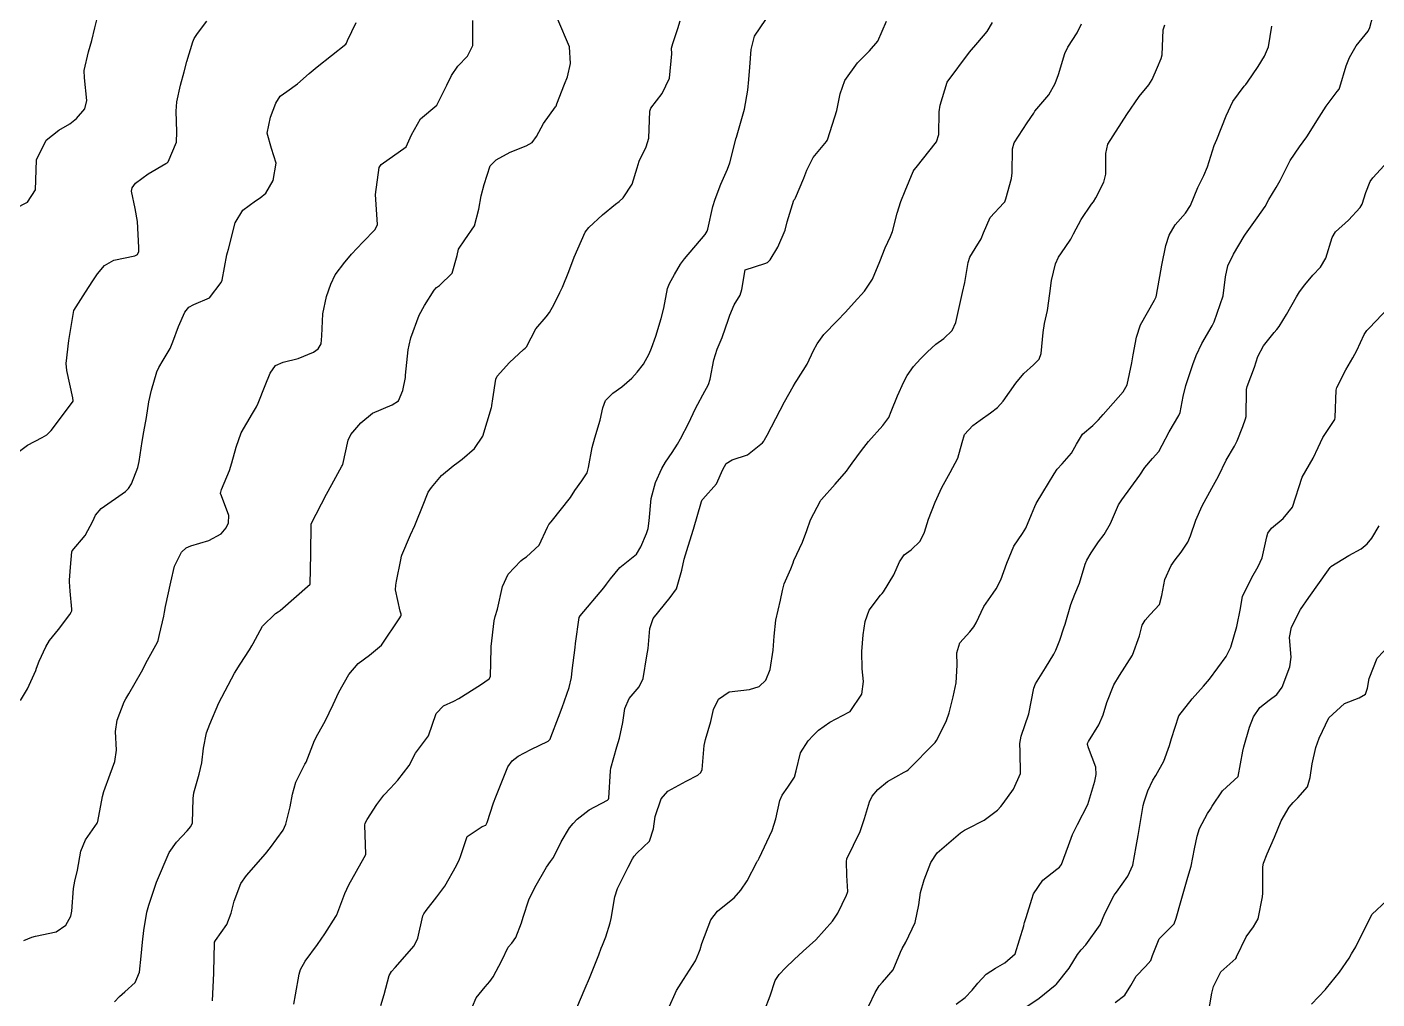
# Model space of a CAD drawing. Header units: metres. Extents: x 318500 to 325275, y 7408834 to 7428799.
# Drawn here: x 321804.4 to 321894.4, y 7416112 to 7416176.7 of the extents above; entities that cross this region are included whole.
import ezdxf

# ---------------------------------------------------------------- set-up
doc = ezdxf.new("R2010")
doc.units = ezdxf.units.M
doc.header["$MEASUREMENT"] = 0
doc.layers.add('Curvas de Nivel 1m', color=11, linetype='Continuous')
doc.layers.add('Curvas de Nivel 5m', color=15, linetype='Continuous')

msp = doc.modelspace()

# ---------------------------------------------------------------- linework, layer by layer
at = {"layer": 'Curvas de Nivel 1m', "flags": 128}
for points, elevation in [([(321860.484, 7416111.529), (321860.91, 7416112.42), (321861.167, 7416112.856), (321861.4, 7416113.103), (321862.102, 7416113.923), (321862.59, 7416115.094), (321862.701, 7416115.344), (321862.957, 7416115.756), (321863.581, 7416117.081), (321863.814, 7416118.251), (321863.938, 7416119.076), (321864.172, 7416119.913), (321864.618, 7416121.066), (321865.036, 7416121.706), (321866.589, 7416123.037), (321866.865, 7416123.221), (321867.054, 7416123.317), (321868.184, 7416123.898), (321869.073, 7416124.547), (321869.289, 7416124.795), (321869.438, 7416125.005), (321870.129, 7416125.96), (321870.594, 7416126.988), (321870.568, 7416128.432), (321870.56, 7416128.989), (321870.65, 7416129.475), (321871.16, 7416130.98), (321871.478, 7416132.684), (321871.595, 7416132.974), (321872.271, 7416134.035), (321872.818, 7416134.956), (321872.953, 7416135.215), (321873.224, 7416135.885), (321873.492, 7416136.692), (321873.569, 7416136.947), (321873.95, 7416138.253), (321874.219, 7416138.941), (321874.527, 7416139.688), (321874.903, 7416140.934), (321875.014, 7416141.213), (321875.302, 7416141.701), (321875.806, 7416142.429), (321876.174, 7416142.917), (321876.594, 7416143.648), (321877.132, 7416144.903), (321877.353, 7416145.237), (321878.553, 7416146.882), (321878.875, 7416147.38), (321879.387, 7416147.978), (321879.815, 7416148.445), (321880.051, 7416148.863), (321880.507, 7416149.766), (321881.163, 7416150.853), (321881.24, 7416151.044), (321881.443, 7416152.118), (321881.615, 7416152.848), (321882.076, 7416154.236), (321882.306, 7416154.838), (321882.69, 7416155.634), (321883.377, 7416156.822), (321883.513, 7416157.078), (321884.102, 7416158.811), (321884.27, 7416160.088), (321884.412, 7416160.807), (321884.789, 7416161.585), (321885.506, 7416162.791), (321885.591, 7416162.921), (321886.381, 7416164.004), (321886.903, 7416164.777), (321887.162, 7416165.229), (321887.629, 7416166.024), (321887.912, 7416166.49), (321888.047, 7416166.764), (321888.578, 7416167.835), (321889.2, 7416168.747), (321889.677, 7416169.408), (321890.495, 7416170.728), (321890.962, 7416171.46), (321891.716, 7416172.422), (321891.832, 7416172.595), (321891.874, 7416172.708), (321892.308, 7416174.138), (321892.533, 7416174.702), (321892.976, 7416175.48), (321893.768, 7416176.444), (321893.892, 7416176.688), (321894.276, 7416178.2)], 752), ([(321803.373, 7416148.083), (321804.4, 7416148.86), (321805.393, 7416149.372), (321805.689, 7416149.562), (321805.977, 7416149.851), (321807.419, 7416151.73), (321807.455, 7416151.794), (321807.457, 7416151.83), (321807.423, 7416152.018), (321807.023, 7416153.836), (321806.994, 7416154.3), (321807.158, 7416155.835), (321807.5, 7416157.83), (321808.27, 7416159.071), (321808.756, 7416159.818), (321809.073, 7416160.278), (321809.545, 7416160.83), (321810.163, 7416161.189), (321811.556, 7416161.483), (321811.753, 7416161.581), (321811.826, 7416161.776), (321811.835, 7416162.048), (321811.745, 7416163.778), (321811.593, 7416164.641), (321811.35, 7416165.784), (321811.384, 7416166.012), (321811.618, 7416166.314), (321812.454, 7416166.941), (321813.638, 7416167.637), (321813.709, 7416167.679), (321813.783, 7416167.749), (321814.333, 7416169.064), (321814.371, 7416169.743), (321814.309, 7416171.115), (321814.357, 7416171.743), (321814.605, 7416172.843), (321814.846, 7416173.739), (321815.031, 7416174.433), (321815.425, 7416175.733), (321815.526, 7416175.949), (321815.748, 7416176.284), (321816.373, 7416177.108)], 741), ([(321804.168, 7416115.868), (321804.702, 7416116.104), (321804.945, 7416116.167), (321806.331, 7416116.458), (321806.956, 7416116.895), (321807.296, 7416117.494), (321807.361, 7416117.824), (321807.47, 7416119.345), (321807.564, 7416119.822), (321807.74, 7416120.552), (321807.962, 7416121.816), (321808.271, 7416122.571), (321809.048, 7416123.686), (321809.086, 7416123.763), (321809.098, 7416123.8), (321809.414, 7416125.457), (321809.508, 7416125.796), (321809.926, 7416126.958), (321810.238, 7416127.789), (321810.347, 7416128.552), (321810.287, 7416129.788), (321810.384, 7416130.545), (321810.862, 7416131.783), (321810.967, 7416131.977), (321811.165, 7416132.297), (321812.011, 7416133.768), (321812.402, 7416134.551), (321813.069, 7416135.752), (321813.11, 7416135.853), (321813.218, 7416136.267), (321813.492, 7416137.49), (321813.535, 7416137.746), (321813.61, 7416138.113), (321813.955, 7416139.743), (321814.201, 7416140.816), (321814.667, 7416141.736), (321814.995, 7416142.032), (321815.297, 7416142.173), (321816.502, 7416142.512), (321817.309, 7416142.96), (321817.653, 7416143.356), (321817.797, 7416143.693), (321817.828, 7416144.195), (321817.338, 7416145.499), (321817.279, 7416145.641), (321817.282, 7416145.701), (321817.291, 7416145.75), (321817.343, 7416145.913), (321817.864, 7416147.191), (321818.037, 7416147.69), (321818.327, 7416148.745), (321818.663, 7416149.681), (321819.413, 7416150.987), (321819.666, 7416151.419), (321819.779, 7416151.666), (321820.246, 7416152.854), (321820.58, 7416153.659), (321820.943, 7416154.169), (321821.461, 7416154.392), (321822.45, 7416154.65), (321823.472, 7416155.074), (321823.792, 7416155.298), (321823.984, 7416155.612), (321824.033, 7416156.159), (321824.086, 7416157.611), (321824.349, 7416158.776), (321824.633, 7416159.603), (321824.917, 7416160.222), (321825.552, 7416161.049), (321825.801, 7416161.343), (321826.004, 7416161.586), (321826.76, 7416162.386), (321827.577, 7416163.233), (321827.736, 7416163.568), (321827.61, 7416165.57), (321827.844, 7416167.36), (321827.974, 7416167.565), (321829.652, 7416168.747), (321830.007, 7416169.535), (321830.601, 7416170.602), (321831.69, 7416171.51), (321832.371, 7416172.842), (321832.679, 7416173.5), (321833.099, 7416174.124), (321833.733, 7416174.792), (321834.103, 7416175.485), (321834.096, 7416177.154)], 743), ([(321810.201, 7416111.787), (321810.534, 7416112.145), (321810.9, 7416112.45), (321811.596, 7416113.084), (321811.87, 7416113.766), (321811.995, 7416114.829), (321812.068, 7416115.763), (321812.163, 7416116.551), (321812.371, 7416117.759), (321812.498, 7416118.237), (321813, 7416119.75), (321813.863, 7416121.737), (321814.346, 7416122.414), (321815.042, 7416123.172), (321815.297, 7416123.466), (321815.416, 7416123.716), (321815.448, 7416125.343), (321815.488, 7416125.716), (321815.847, 7416126.957), (321816.033, 7416127.711), (321816.145, 7416128.679), (321816.343, 7416129.708), (321816.559, 7416130.286), (321817.16, 7416131.7), (321818.204, 7416133.685), (321818.582, 7416134.286), (321819.203, 7416135.236), (321819.369, 7416135.507), (321819.447, 7416135.666), (321820.079, 7416136.805), (321820.947, 7416137.653), (321821.128, 7416137.764), (321821.242, 7416137.846), (321823.26, 7416139.62), (321823.29, 7416141.62), (321823.32, 7416143.62), (321824.338, 7416145.605), (321824.697, 7416146.252), (321825.368, 7416147.464), (321825.412, 7416147.547), (321825.424, 7416147.589), (321825.778, 7416149.202), (321825.967, 7416149.584), (321826.636, 7416150.349), (321827.414, 7416150.993), (321828.727, 7416151.55), (321829.141, 7416151.828), (321829.434, 7416152.504), (321829.6, 7416153.385), (321829.616, 7416153.538), (321829.789, 7416155.221), (321829.841, 7416155.535), (321829.969, 7416156.017), (321830.526, 7416157.525), (321830.864, 7416158.165), (321831.525, 7416159.187), (321831.674, 7416159.362), (321831.883, 7416159.506), (321832.715, 7416160.326), (321833.046, 7416161.495), (321833.14, 7416161.919), (321833.571, 7416162.542), (321834.206, 7416163.481), (321834.489, 7416164.584), (321834.655, 7416165.474), (321834.858, 7416166.235), (321835.257, 7416167.466), (321835.644, 7416167.878), (321836.585, 7416168.382), (321837.654, 7416168.814), (321838.047, 7416169.035), (321838.335, 7416169.423), (321838.8, 7416170.292), (321839.608, 7416171.411), (321839.641, 7416171.46), (321839.693, 7416171.618), (321840.203, 7416172.912), (321840.404, 7416173.4), (321840.615, 7416174.283), (321840.541, 7416175.398), (321839.767, 7416177.215)], 744), ([(321822.172, 7416111.627), (321822.279, 7416112.247), (321822.524, 7416113.624), (321822.604, 7416113.942), (321822.929, 7416114.494), (321823.75, 7416115.608), (321824.238, 7416116.313), (321824.968, 7416117.471), (321825.015, 7416117.543), (321825.035, 7416117.589), (321825.562, 7416119.011), (321825.828, 7416119.578), (321826.862, 7416121.406), (321826.948, 7416121.561), (321826.959, 7416121.623), (321826.894, 7416123.562), (321826.925, 7416123.689), (321827.056, 7416123.939), (321827.694, 7416124.931), (321828.166, 7416125.549), (321828.598, 7416126.032), (321829.09, 7416126.548), (321829.847, 7416127.529), (321830.279, 7416128.356), (321831.13, 7416129.51), (321831.651, 7416131.004), (321832.132, 7416131.5), (321832.836, 7416131.821), (321833.165, 7416131.985), (321834.605, 7416132.899), (321835.178, 7416133.294), (321835.264, 7416133.459), (321835.312, 7416135.355), (321835.314, 7416135.458), (321835.521, 7416137.171), (321835.586, 7416137.455), (321835.745, 7416137.952), (321836.082, 7416139.448), (321836.447, 7416140.268), (321837.286, 7416141.163), (321837.437, 7416141.279), (321837.661, 7416141.426), (321838.509, 7416142.211), (321839.06, 7416143.413), (321839.154, 7416143.58), (321839.324, 7416143.771), (321840.597, 7416145.391), (321840.89, 7416145.844), (321841.357, 7416146.496), (321841.704, 7416147.036), (321841.802, 7416147.374), (321842.052, 7416148.709), (321842.223, 7416149.368), (321842.588, 7416150.538), (321842.766, 7416151.36), (321842.93, 7416151.855), (321843.435, 7416152.324), (321844.028, 7416152.757), (321844.681, 7416153.338), (321845.052, 7416153.738), (321845.464, 7416154.26), (321845.851, 7416154.948), (321846.014, 7416155.322), (321846.3, 7416156.13), (321846.657, 7416157.313), (321846.817, 7416158.004), (321847.066, 7416159.307), (321847.193, 7416159.647), (321847.544, 7416160.241), (321847.931, 7416160.917), (321848.195, 7416161.29), (321849.576, 7416162.906), (321849.716, 7416163.131), (321849.76, 7416163.268), (321850.096, 7416164.772), (321850.247, 7416165.264), (321850.631, 7416166.254), (321851.077, 7416167.256), (321851.231, 7416167.667), (321851.621, 7416169.25), (321851.627, 7416169.284), (321851.662, 7416169.39), (321852.211, 7416171.242), (321852.427, 7416172.521), (321852.485, 7416173.239), (321852.549, 7416174.058), (321852.642, 7416175.236), (321852.864, 7416176.123), (321853.63, 7416177.222)], 746), ([(321827.968, 7416111.549), (321828.177, 7416112.271), (321828.51, 7416113.544), (321828.663, 7416113.802), (321828.925, 7416114.078), (321830.188, 7416115.521), (321830.436, 7416116.03), (321830.765, 7416117.513), (321830.825, 7416117.659), (321830.976, 7416117.88), (321831.704, 7416118.785), (321832.221, 7416119.492), (321833.014, 7416120.872), (321833.212, 7416121.284), (321833.271, 7416121.477), (321833.718, 7416122.795), (321834.706, 7416123.463), (321834.951, 7416123.562), (321835.054, 7416123.736), (321835.482, 7416125.046), (321835.63, 7416125.452), (321835.972, 7416126.329), (321836.42, 7416127.44), (321836.71, 7416127.832), (321837.111, 7416128.157), (321837.952, 7416128.587), (321839.126, 7416129.155), (321839.244, 7416129.293), (321839.295, 7416129.408), (321839.796, 7416130.754), (321840.045, 7416131.397), (321840.507, 7416132.724), (321840.664, 7416133.388), (321840.72, 7416133.855), (321840.905, 7416135.385), (321840.94, 7416135.658), (321841.184, 7416137.381), (321841.241, 7416137.496), (321842.815, 7416139.357), (321843.011, 7416139.606), (321843.269, 7416139.975), (321843.894, 7416140.73), (321844.67, 7416141.336), (321845.008, 7416141.619), (321845.302, 7416142.107), (321845.662, 7416142.978), (321845.77, 7416143.323), (321845.839, 7416143.836), (321845.985, 7416145.32), (321846.279, 7416146.393), (321846.697, 7416147.31), (321846.938, 7416147.746), (321847.386, 7416148.385), (321847.747, 7416148.942), (321847.932, 7416149.292), (321848.481, 7416150.354), (321848.922, 7416151.277), (321849.091, 7416151.609), (321849.434, 7416152.217), (321849.794, 7416152.917), (321849.91, 7416153.265), (321850.168, 7416154.564), (321850.391, 7416155.261), (321850.709, 7416156.036), (321851.127, 7416157.254), (321851.218, 7416157.539), (321851.515, 7416158.226), (321851.911, 7416158.858), (321852.034, 7416159.242), (321852.238, 7416160.551), (321853.556, 7416160.976), (321853.738, 7416161.036), (321853.905, 7416161.215), (321854.432, 7416162.07), (321854.919, 7416163.2), (321855.042, 7416163.745), (321855.48, 7416165.192), (321855.547, 7416165.255), (321855.612, 7416165.339), (321856.16, 7416166.657), (321856.361, 7416167.183), (321856.784, 7416168.043), (321857.659, 7416169.093), (321857.718, 7416169.169), (321857.76, 7416169.267), (321858.351, 7416171.16), (321858.582, 7416172.281), (321858.891, 7416173.152), (321859.732, 7416174.336), (321860.534, 7416175.128), (321861.083, 7416175.787), (321861.661, 7416177.112)], 747), ([(321803.933, 7416131.872), (321804.401, 7416132.634), (321804.961, 7416133.862), (321805.018, 7416134.026), (321805.189, 7416134.482), (321805.626, 7416135.432), (321805.884, 7416135.85), (321806.478, 7416136.584), (321807.236, 7416137.587), (321807.33, 7416137.738), (321807.361, 7416137.828), (321807.367, 7416137.954), (321807.253, 7416139.147), (321807.202, 7416139.773), (321807.204, 7416139.831), (321807.209, 7416139.882), (321807.274, 7416140.75), (321807.361, 7416141.757), (321807.395, 7416141.828), (321808.259, 7416142.863), (321808.775, 7416143.815), (321808.942, 7416144.196), (321809.328, 7416144.658), (321810.94, 7416145.786), (321811.151, 7416145.975), (321811.348, 7416146.299), (321811.756, 7416147.383), (321811.854, 7416147.773), (321812.051, 7416149.109), (321812.17, 7416149.768), (321812.353, 7416150.709), (321812.506, 7416151.764), (321812.668, 7416152.525), (321813.022, 7416153.756), (321813.158, 7416154.051), (321813.462, 7416154.523), (321813.915, 7416155.304), (321814.092, 7416155.744), (321814.467, 7416156.764), (321814.901, 7416157.736), (321815.175, 7416158.063), (321815.508, 7416158.232), (321816.541, 7416158.689), (321817.325, 7416159.703), (321817.376, 7416159.859), (321817.545, 7416160.713), (321817.707, 7416161.548), (321817.739, 7416161.697), (321817.799, 7416161.933), (321818.25, 7416163.69), (321818.753, 7416164.523), (321819.602, 7416165.151), (321819.928, 7416165.344), (321820.291, 7416165.663), (321820.783, 7416166.498), (321820.982, 7416167.657), (321820.674, 7416168.636), (321820.375, 7416169.663), (321820.611, 7416170.725), (321820.972, 7416171.657), (321821.241, 7416172.11), (321821.702, 7416172.431), (321822.414, 7416172.935), (321823.181, 7416173.628), (321823.724, 7416174.067), (321825.635, 7416175.592), (321825.681, 7416175.651), (321825.743, 7416175.823), (321826.325, 7416177.021)], 742), ([(321834.062, 7416111.468), (321834.306, 7416112.058), (321834.91, 7416112.794), (321835.226, 7416113.145), (321835.444, 7416113.452), (321836.029, 7416114.542), (321836.442, 7416115.437), (321836.683, 7416115.695), (321836.95, 7416116.071), (321837.328, 7416117.061), (321837.439, 7416117.423), (321837.828, 7416118.577), (321838.232, 7416119.412), (321839.014, 7416120.766), (321839.28, 7416121.135), (321839.464, 7416121.396), (321839.975, 7416122.451), (321840.529, 7416123.385), (321840.774, 7416123.663), (321841.058, 7416123.947), (321841.848, 7416124.589), (321843.078, 7416125.213), (321843.144, 7416125.284), (321843.159, 7416125.349), (321843.261, 7416127.186), (321843.288, 7416127.348), (321843.702, 7416128.764), (321843.875, 7416129.343), (321844.085, 7416130.402), (321844.217, 7416131.339), (321844.504, 7416131.999), (321845.174, 7416132.763), (321845.452, 7416133.326), (321845.697, 7416134.828), (321845.771, 7416135.322), (321845.902, 7416136.648), (321846.116, 7416137.317), (321847.254, 7416138.724), (321847.666, 7416139.294), (321848.021, 7416140.547), (321848.17, 7416141.287), (321848.446, 7416142.139), (321848.805, 7416143.278), (321849.338, 7416145.108), (321849.386, 7416145.223), (321849.434, 7416145.269), (321850.326, 7416146.29), (321850.751, 7416147.256), (321850.978, 7416147.652), (321851.38, 7416147.902), (321852.401, 7416148.218), (321853.397, 7416149.022), (321853.482, 7416149.135), (321853.54, 7416149.218), (321853.715, 7416149.527), (321854.583, 7416151.203), (321854.877, 7416151.749), (321855.444, 7416152.772), (321855.592, 7416153.045), (321855.689, 7416153.188), (321856.385, 7416154.262), (321856.806, 7416155.177), (321857.036, 7416155.623), (321857.491, 7416156.236), (321858.368, 7416157.157), (321858.935, 7416157.723), (321859.518, 7416158.372), (321860.195, 7416159.13), (321860.743, 7416159.921), (321861.224, 7416161.115), (321861.569, 7416162.004), (321861.924, 7416162.759), (321862.056, 7416163.105), (321862.385, 7416164.319), (321862.63, 7416165.1), (321862.907, 7416165.811), (321863.441, 7416167.092), (321863.516, 7416167.216), (321863.643, 7416167.356), (321864.997, 7416169.07), (321865.164, 7416169.571), (321865.182, 7416171.068), (321865.244, 7416171.52), (321865.72, 7416173.06), (321867.198, 7416175.038), (321867.757, 7416175.691), (321868.366, 7416176.422), (321868.737, 7416177.02)], 748), ([(321841.027, 7416111.378), (321841.582, 7416112.698), (321841.865, 7416113.366), (321842.494, 7416114.915), (321842.652, 7416115.354), (321842.729, 7416115.567), (321842.952, 7416116.118), (321843.253, 7416117.059), (321843.313, 7416117.345), (321843.556, 7416118.777), (321843.734, 7416119.339), (321844.446, 7416120.76), (321844.741, 7416121.324), (321844.842, 7416121.503), (321845.026, 7416121.702), (321845.859, 7416122.496), (321846.14, 7416123.314), (321846.242, 7416124.132), (321846.65, 7416125.306), (321847.085, 7416125.817), (321848.304, 7416126.494), (321849.096, 7416126.878), (321849.299, 7416127.067), (321849.386, 7416127.267), (321849.521, 7416128.869), (321849.606, 7416129.265), (321849.952, 7416130.458), (321850.127, 7416131.26), (321850.478, 7416131.946), (321851.172, 7416132.43), (321852.537, 7416132.592), (321853.176, 7416132.801), (321853.634, 7416133.213), (321853.909, 7416133.927), (321854.112, 7416135.206), (321854.172, 7416136.154), (321854.28, 7416137.204), (321854.595, 7416138.541), (321854.729, 7416139.198), (321854.838, 7416139.625), (321855.282, 7416140.642), (321855.438, 7416141.039), (321855.495, 7416141.188), (321856.073, 7416142.418), (321856.367, 7416143.18), (321856.601, 7416143.904), (321857.263, 7416145.171), (321857.298, 7416145.213), (321857.341, 7416145.256), (321858.245, 7416146.269), (321859.01, 7416147.145), (321859.165, 7416147.352), (321859.378, 7416147.661), (321860.007, 7416148.514), (321860.478, 7416149.124), (321861.416, 7416150.18), (321861.816, 7416150.714), (321861.981, 7416151.104), (321862.395, 7416152.145), (321862.831, 7416153.096), (321863.044, 7416153.507), (321863.465, 7416154.109), (321863.933, 7416154.624), (321864.393, 7416155.076), (321864.966, 7416155.589), (321865.494, 7416155.982), (321866.047, 7416156.506), (321866.298, 7416157.048), (321866.513, 7416158.038), (321866.73, 7416159.042), (321866.883, 7416159.697), (321867.111, 7416161.037), (321867.218, 7416161.383), (321867.574, 7416161.97), (321867.985, 7416162.625), (321868.126, 7416163.025), (321868.582, 7416164.038), (321869.493, 7416165.011), (321869.549, 7416165.073), (321869.614, 7416165.275), (321869.998, 7416166.641), (321870.047, 7416167.004), (321870.061, 7416168.607), (321870.168, 7416169.003), (321871.04, 7416170.346), (321871.478, 7416170.983), (321871.563, 7416171.111), (321871.694, 7416171.272), (321872.478, 7416172.199), (321872.91, 7416172.962), (321873.131, 7416173.557), (321873.552, 7416174.953), (321873.754, 7416175.372), (321874.378, 7416176.33), (321874.673, 7416176.941)], 749), ([(321853.543, 7416111.21), (321853.911, 7416112.198), (321854.249, 7416113.2), (321854.512, 7416113.61), (321854.933, 7416114.045), (321855.513, 7416114.609), (321856.118, 7416115.172), (321856.958, 7416115.929), (321858.077, 7416117.153), (321858.424, 7416117.702), (321858.996, 7416118.903), (321859.069, 7416119.069), (321859.081, 7416119.139), (321859.016, 7416120.196), (321858.991, 7416121.141), (321859.032, 7416121.316), (321859.902, 7416123.127), (321860.193, 7416123.993), (321860.524, 7416125.118), (321860.716, 7416125.486), (321861.092, 7416125.922), (321861.734, 7416126.47), (321862.839, 7416127.093), (321863.021, 7416127.181), (321863.112, 7416127.251), (321864.908, 7416129.063), (321865.004, 7416129.189), (321865.136, 7416129.446), (321865.67, 7416130.535), (321865.837, 7416131.05), (321866.115, 7416132.107), (321866.305, 7416133.043), (321866.366, 7416134.207), (321866.35, 7416135.043), (321866.562, 7416135.698), (321867.231, 7416136.442), (321867.498, 7416136.765), (321867.642, 7416137.026), (321868.164, 7416138.113), (321868.766, 7416139.015), (321868.976, 7416139.31), (321869.279, 7416139.897), (321869.689, 7416141.004), (321870.159, 7416142.145), (321870.722, 7416142.989), (321870.96, 7416143.351), (321871.339, 7416144.261), (321871.547, 7416144.777), (321871.653, 7416144.975), (321872.094, 7416145.706), (321872.836, 7416146.958), (321873.051, 7416147.279), (321873.38, 7416147.626), (321874, 7416148.334), (321874.324, 7416148.941), (321874.736, 7416149.611), (321875.419, 7416150.183), (321875.8, 7416150.549), (321876.102, 7416150.92), (321877.445, 7416152.417), (321877.71, 7416152.896), (321878.01, 7416154.354), (321878.109, 7416154.891), (321878.321, 7416156.064), (321878.599, 7416156.884), (321879.526, 7416158.518), (321879.64, 7416158.757), (321879.67, 7416158.869), (321879.949, 7416160.472), (321880.02, 7416160.865), (321880.276, 7416162.166), (321880.498, 7416162.861), (321880.909, 7416163.544), (321881.605, 7416164.32), (321881.919, 7416164.845), (321882.424, 7416166.042), (321882.824, 7416166.832), (321883.069, 7416167.409), (321883.512, 7416168.822), (321883.674, 7416169.227), (321884.306, 7416170.811), (321884.745, 7416171.764), (321885.508, 7416172.793), (321885.61, 7416172.904), (321885.724, 7416173.044), (321886.435, 7416174.088), (321886.867, 7416174.779), (321887.126, 7416175.407), (321887.351, 7416176.774)], 751), ([(321866.308, 7416111.63), (321866.906, 7416112.075), (321867.376, 7416112.562), (321867.756, 7416113.022), (321868.321, 7416113.625), (321868.935, 7416114.034), (321869.557, 7416114.384), (321870.236, 7416114.991), (321870.831, 7416116.844), (321870.849, 7416116.982), (321870.876, 7416117.077), (321870.976, 7416117.404), (321871.348, 7416118.621), (321871.463, 7416118.973), (321872.083, 7416119.895), (321873.025, 7416120.616), (321873.206, 7416120.77), (321873.323, 7416120.947), (321873.787, 7416122.198), (321874.068, 7416122.94), (321874.389, 7416123.608), (321875.08, 7416124.93), (321875.544, 7416126.483), (321875.64, 7416126.922), (321875.623, 7416127.431), (321875.128, 7416128.715), (321875.064, 7416128.931), (321875.066, 7416128.996), (321875.133, 7416129.124), (321875.825, 7416130.245), (321876.113, 7416130.916), (321876.36, 7416131.724), (321876.818, 7416132.906), (321877.196, 7416133.518), (321878.059, 7416134.887), (321878.525, 7416136.176), (321878.714, 7416136.878), (321878.901, 7416137.219), (321879.251, 7416137.588), (321879.872, 7416138.253), (321880.026, 7416138.862), (321880.227, 7416139.914), (321880.649, 7416140.856), (321880.911, 7416141.238), (321881.303, 7416141.735), (321881.747, 7416142.41), (321881.927, 7416142.841), (321882.287, 7416143.884), (321882.703, 7416144.83), (321883.362, 7416146.013), (321883.788, 7416146.814), (321884.314, 7416147.879), (321884.854, 7416148.798), (321885.043, 7416149.158), (321885.42, 7416150.112), (321885.602, 7416150.614), (321885.638, 7416150.788), (321885.662, 7416152.573), (321885.708, 7416152.787), (321886.188, 7416154.064), (321886.426, 7416154.781), (321886.79, 7416155.477), (321887.504, 7416156.378), (321887.691, 7416156.583), (321887.836, 7416156.765), (321888.326, 7416157.566), (321889.006, 7416158.748), (321889.201, 7416159.079), (321889.542, 7416159.556), (321890.09, 7416160.194), (321890.587, 7416160.725), (321890.951, 7416161.337), (321891.373, 7416162.713), (321891.594, 7416163.074), (321892.451, 7416163.852), (321893.242, 7416164.694), (321893.377, 7416164.929), (321893.625, 7416165.69), (321893.899, 7416166.424), (321894.084, 7416166.683), (321894.832, 7416167.492)], 753), ([(321870.896, 7416111.384), (321871.835, 7416112.037), (321872.919, 7416112.907), (321872.944, 7416112.925), (321872.965, 7416112.95), (321873.842, 7416114.035), (321874.394, 7416114.936), (321874.635, 7416115.252), (321874.956, 7416115.576), (321875.901, 7416116.916), (321876.219, 7416117.674), (321876.833, 7416118.903), (321876.912, 7416118.99), (321877.003, 7416119.096), (321877.749, 7416120.159), (321878.078, 7416120.884), (321878.308, 7416122.146), (321878.433, 7416122.879), (321878.531, 7416123.405), (321878.776, 7416124.875), (321878.836, 7416125.122), (321879.094, 7416125.835), (321879.426, 7416126.546), (321879.609, 7416126.865), (321880.156, 7416127.824), (321880.539, 7416128.856), (321880.661, 7416129.331), (321881.16, 7416130.85), (321882.042, 7416131.972), (321882.801, 7416132.826), (321883.195, 7416133.276), (321884.311, 7416134.803), (321884.613, 7416135.405), (321885.02, 7416136.793), (321885.258, 7416137.995), (321885.376, 7416138.682), (321885.406, 7416138.789), (321886.019, 7416140.047), (321886.44, 7416140.779), (321886.704, 7416141.371), (321887.011, 7416142.773), (321887.083, 7416143.013), (321887.329, 7416143.337), (321888.11, 7416143.987), (321888.72, 7416144.749), (321889.37, 7416146.74), (321890.107, 7416148.012), (321890.432, 7416148.725), (321890.744, 7416149.386), (321891.425, 7416150.374), (321891.558, 7416150.578), (321891.579, 7416150.709), (321891.631, 7416152.525), (321891.677, 7416152.708), (321892.283, 7416153.887), (321892.742, 7416154.697), (321893.007, 7416155.175), (321893.503, 7416156.237), (321893.68, 7416156.514), (321893.864, 7416156.685), (321895.528, 7416158.437)], 754), ([(321883.095, 7416110.817), (321883.355, 7416112.372), (321883.457, 7416112.812), (321883.946, 7416113.794), (321884.948, 7416114.675), (321884.992, 7416114.747), (321885.006, 7416114.789), (321885.63, 7416116.117), (321886.139, 7416116.778), (321886.439, 7416117.314), (321886.722, 7416118.773), (321886.742, 7416119.035), (321886.751, 7416120.773), (321886.788, 7416121.017), (321887.039, 7416121.657), (321887.537, 7416122.763), (321887.977, 7416123.845), (321888.505, 7416124.749), (321888.771, 7416125.059), (321889.09, 7416125.385), (321889.724, 7416126.107), (321889.91, 7416126.728), (321890.04, 7416127.647), (321890.292, 7416128.723), (321890.506, 7416129.353), (321891.16, 7416130.71), (321892.203, 7416131.671), (321893.18, 7416132.046), (321893.592, 7416132.276), (321893.734, 7416132.682), (321893.835, 7416133.319), (321894.361, 7416134.673), (321895.224, 7416135.563)], 756), ([(321890.001, 7416111.626), (321890.919, 7416112.611), (321890.963, 7416112.666), (321890.992, 7416112.709), (321891.871, 7416113.765), (321892.496, 7416114.695), (321892.67, 7416114.976), (321892.958, 7416115.448), (321893.545, 7416116.681), (321894.036, 7416117.623), (321894.998, 7416118.517)], 757)]:
    msp.add_lwpolyline(points, dxfattribs=dict(at, elevation=elevation))
at = {"layer": 'Curvas de Nivel 5m', "flags": 128}
for points, elevation in [([(321803.591, 7416164.624), (321804.421, 7416165.054), (321804.954, 7416165.87), (321804.967, 7416166.522), (321805.001, 7416167.87), (321805.653, 7416169.178), (321806.493, 7416169.848), (321807.224, 7416170.28), (321807.672, 7416170.623), (321808.232, 7416171.274), (321808.376, 7416171.823), (321808.204, 7416173.334), (321808.195, 7416173.825), (321808.479, 7416175.076), (321808.706, 7416175.82), (321808.905, 7416176.666), (321809.191, 7416177.816)], 740), ([(321816.737, 7416111.856), (321816.83, 7416113.701), (321816.831, 7416113.791), (321816.868, 7416115.701), (321816.882, 7416115.76), (321816.943, 7416115.87), (321817.7, 7416116.948), (321817.99, 7416117.685), (321818.179, 7416118.485), (321818.624, 7416119.676), (321819.005, 7416120.215), (321820.276, 7416121.651), (321820.599, 7416122.074), (321821.035, 7416122.644), (321821.459, 7416123.221), (321821.62, 7416123.634), (321821.914, 7416124.785), (321822.085, 7416125.63), (321822.288, 7416126.428), (321822.901, 7416127.622), (321822.976, 7416127.747), (321823.106, 7416128.051), (321823.55, 7416129.187), (321823.759, 7416129.611), (321824.255, 7416130.492), (321824.78, 7416131.596), (321825.168, 7416132.421), (321825.836, 7416133.583), (321826.45, 7416134.318), (321827.2, 7416134.878), (321828.015, 7416135.558), (321829.237, 7416137.361), (321829.299, 7416137.48), (321829.316, 7416137.539), (321829.307, 7416137.605), (321829.243, 7416137.822), (321828.941, 7416139.228), (321828.96, 7416139.545), (321829.002, 7416139.806), (321829.285, 7416141.227), (321829.35, 7416141.478), (321829.369, 7416141.539), (321829.941, 7416142.9), (321830.218, 7416143.527), (321830.834, 7416145.016), (321831.023, 7416145.515), (321831.127, 7416145.729), (321831.348, 7416146.055), (321832.016, 7416146.848), (321832.78, 7416147.496), (321833.127, 7416147.739), (321833.377, 7416147.93), (321834.209, 7416148.657), (321834.769, 7416149.469), (321835.336, 7416151.378), (321835.354, 7416151.461), (321835.369, 7416151.513), (321835.427, 7416151.959), (321835.633, 7416153.271), (321835.714, 7416153.456), (321836.535, 7416154.373), (321837.477, 7416155.233), (321837.583, 7416155.324), (321837.668, 7416155.428), (321838.301, 7416156.613), (321838.977, 7416157.415), (321839.211, 7416157.706), (321839.513, 7416158.269), (321839.883, 7416159.046), (321840.073, 7416159.402), (321840.502, 7416160.439), (321840.847, 7416161.391), (321841.577, 7416163.056), (321841.818, 7416163.376), (321842.738, 7416164.218), (321843.604, 7416164.918), (321843.851, 7416165.103), (321844.122, 7416165.345), (321844.716, 7416166.246), (321845.043, 7416167.336), (321845.181, 7416167.798), (321845.654, 7416168.745), (321845.836, 7416169.327), (321845.894, 7416171.12), (321845.967, 7416171.326), (321846.722, 7416172.297), (321847.212, 7416173.308), (321847.363, 7416174.932), (321847.345, 7416175.306), (321847.419, 7416175.631), (321847.76, 7416176.617), (321847.924, 7416177.142)], 745), ([(321847.118, 7416111.297), (321847.66, 7416112.537), (321848.134, 7416113.282), (321848.939, 7416114.51), (321849.165, 7416115.048), (321849.238, 7416115.266), (321849.363, 7416115.673), (321849.966, 7416117.255), (321850.402, 7416117.825), (321850.986, 7416118.291), (321851.506, 7416118.721), (321851.957, 7416119.23), (321852.38, 7416119.858), (321853.028, 7416121.099), (321853.077, 7416121.172), (321853.107, 7416121.219), (321853.181, 7416121.367), (321854.04, 7416123.205), (321854.283, 7416123.98), (321854.558, 7416125.198), (321854.719, 7416125.562), (321855.093, 7416126.079), (321855.525, 7416126.764), (321855.642, 7416127.185), (321855.936, 7416128.368), (321856.446, 7416129.177), (321856.774, 7416129.535), (321857.141, 7416129.89), (321857.883, 7416130.425), (321859.159, 7416131.088), (321859.195, 7416131.104), (321859.239, 7416131.139), (321860.015, 7416132.29), (321860.125, 7416133.126), (321860.052, 7416133.981), (321860.032, 7416135.128), (321860.117, 7416136.236), (321860.247, 7416137.125), (321860.504, 7416137.868), (321861.266, 7416138.872), (321861.378, 7416139), (321861.458, 7416139.108), (321862.149, 7416140.234), (321862.544, 7416141.097), (321862.837, 7416141.554), (321863.302, 7416141.908), (321863.913, 7416142.479), (321864.201, 7416143.077), (321864.463, 7416143.944), (321864.909, 7416145.067), (321865.36, 7416146.054), (321865.915, 7416147.052), (321866.423, 7416148.006), (321866.7, 7416149.041), (321866.874, 7416149.572), (321867.417, 7416150.175), (321867.917, 7416150.531), (321868.606, 7416151.018), (321869.06, 7416151.387), (321869.438, 7416151.81), (321870.284, 7416152.997), (321870.813, 7416153.636), (321871.469, 7416154.22), (321871.847, 7416154.602), (321871.978, 7416154.973), (321872.108, 7416156.364), (321872.207, 7416156.97), (321872.392, 7416157.84), (321872.544, 7416158.965), (321872.669, 7416159.838), (321872.928, 7416160.959), (321873.135, 7416161.388), (321873.576, 7416162.048), (321873.947, 7416162.584), (321874.14, 7416162.945), (321874.634, 7416163.906), (321875.339, 7416164.933), (321875.455, 7416165.089), (321875.616, 7416165.354), (321876.158, 7416166.396), (321876.293, 7416166.92), (321876.276, 7416168.305), (321876.415, 7416168.919), (321877.69, 7416170.9), (321878.503, 7416172.093), (321879.149, 7416172.879), (321879.379, 7416173.222), (321879.738, 7416174.045), (321879.981, 7416174.633), (321880.039, 7416174.867), (321880.102, 7416176.531), (321880.209, 7416176.866)], 750), ([(321876.903, 7416111.737), (321877.558, 7416112.243), (321877.958, 7416112.884), (321878.309, 7416113.5), (321878.939, 7416114.136), (321879.275, 7416114.537), (321879.403, 7416114.865), (321879.834, 7416115.989), (321880.706, 7416116.853), (321880.841, 7416116.982), (321880.978, 7416117.355), (321881.31, 7416118.53), (321881.394, 7416118.844), (321881.757, 7416120.1), (321881.967, 7416120.836), (321882.195, 7416121.987), (321882.376, 7416122.83), (321882.54, 7416123.345), (321883.073, 7416124.332), (321883.271, 7416124.624), (321883.385, 7416124.815), (321884.054, 7416125.848), (321885.11, 7416126.79), (321885.42, 7416128.494), (321885.486, 7416128.786), (321885.857, 7416130.075), (321886.123, 7416130.78), (321886.55, 7416131.395), (321887.177, 7416131.883), (321887.679, 7416132.266), (321888.038, 7416132.757), (321888.558, 7416134.104), (321888.633, 7416134.749), (321888.527, 7416136.048), (321888.667, 7416136.749), (321889.258, 7416137.915), (321889.823, 7416138.732), (321891.137, 7416140.56), (321891.242, 7416140.711), (321891.263, 7416140.738), (321891.291, 7416140.785), (321892.487, 7416141.513), (321893.309, 7416141.973), (321893.699, 7416142.299), (321894.011, 7416142.68), (321894.515, 7416143.489)], 755)]:
    msp.add_lwpolyline(points, dxfattribs=dict(at, elevation=elevation))

doc.saveas('drawing.dxf')
